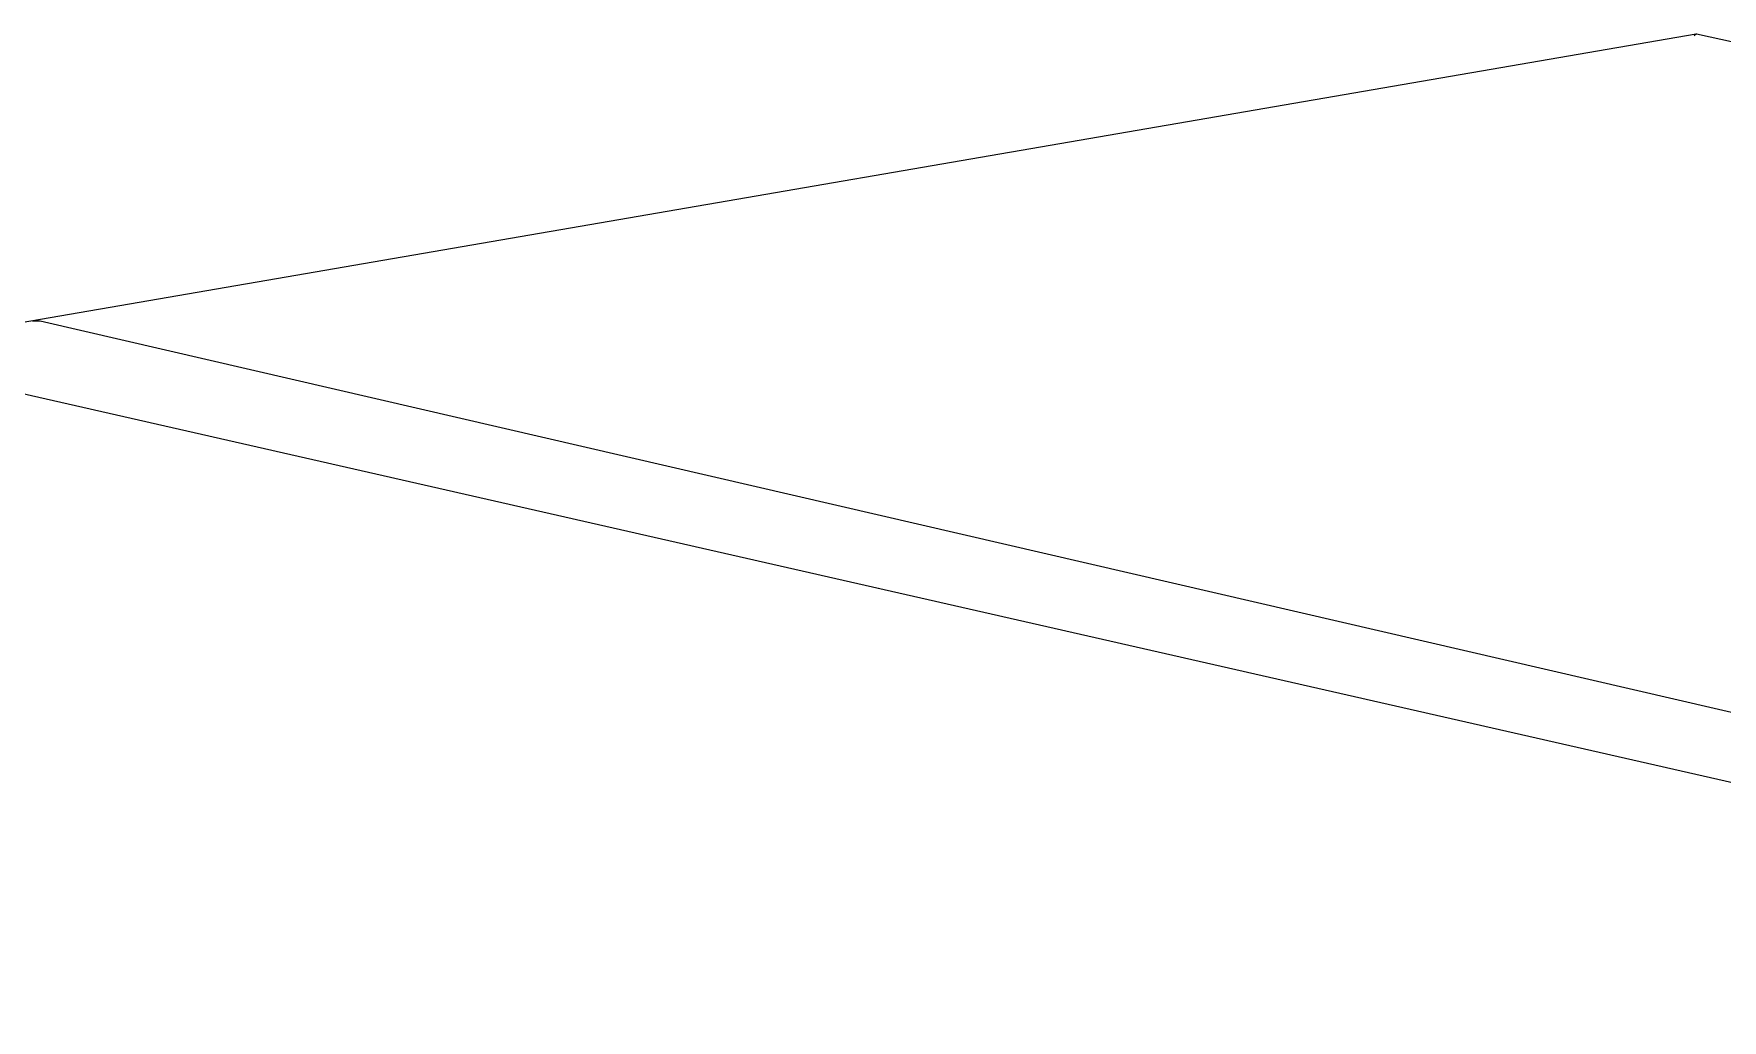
# Model space of a CAD drawing. Header units: millimetres. Extents: x 1422 to 6060, y -58 to 3182.
# Drawn here: x 1998.7 to 2053.4, y 1374.7 to 1406.7 of the extents above; entities that cross this region are included whole.
import ezdxf

# ---------------------------------------------------------------- set-up
doc = ezdxf.new("R2010")
doc.units = ezdxf.units.MM
doc.header["$MEASUREMENT"] = 0
doc.layers.add('Domyślny', color=7, linetype='Continuous', true_color=0x000000)
doc.layers.add('Utwórz2D linie widoczne', color=7, linetype='Continuous', true_color=0x000000)

msp = doc.modelspace()

# ---------------------------------------------------------------- linework, layer by layer
at = {"layer": 'Domyślny'}
msp.add_line((2215.004, 1347.357), (1998.876, 1397.378), dxfattribs=at)
at = {"layer": 'Utwórz2D linie widoczne'}
for p, q in [((1998.254, 1397.326), (2052.523, 1406.686)), ((2052.539, 1406.685), (2052.457, 1406.619)), ((2052.539, 1406.685), (2269.979, 1358.358)), ((1998.751, 1397.376), (1998.627, 1397.37)), ((1998.876, 1397.378), (1998.751, 1397.376)), ((1992.559, 1396.341), (2209.43, 1346.994))]:
    msp.add_line(p, q, dxfattribs=at)

doc.saveas('drawing.dxf')
